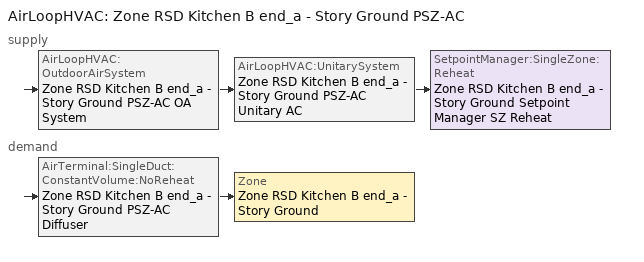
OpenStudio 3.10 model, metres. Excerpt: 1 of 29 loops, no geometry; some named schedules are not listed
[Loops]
AirLoopHVAC 'Zone RSD Kitchen B end_a - Story Ground PSZ-AC'
 supply: AirLoopHVAC:OutdoorAirSystem 'Zone RSD Kitchen B end_a - Story Ground PSZ-AC OA System' > AirLoopHVAC:UnitarySystem 'Zone RSD Kitchen B end_a - Story Ground PSZ-AC Unitary AC' > SetpointManager:SingleZone:Reheat 'Zone RSD Kitchen B end_a - Story Ground Setpoint Manager SZ Reheat'
 demand: AirTerminal:SingleDuct:ConstantVolume:NoReheat 'Zone RSD Kitchen B end_a - Story Ground PSZ-AC Diffuser' > Zone 'Zone RSD Kitchen B end_a - Story Ground'
[Sizing:Zone]
Zone RSD Kitchen B end_a - Story Ground: Zone Cooling Design Supply Air Temperature Input Method=SupplyAirTemperature; Zone Cooling Design Supply Air Temperature {C}=12.7778; Zone Cooling Design Supply Air Temperature Difference {deltaC}=11.11; Zone Heating Design Supply Air Temperature Input Method=SupplyAirTemperature; Zone Heating Design Supply Air Temperature {C}=50; Zone Heating Design Supply Air Temperature Difference {deltaC}=11.11; Zone Cooling Design Supply Air Humidity Ratio {kg-H2O/kg-air}=0.0085; Zone Heating Design Supply Air Humidity Ratio {kg-H2O/kg-air}=0.008; Cooling Design Air Flow Method=DesignDay; Heating Design Air Flow Method=DesignDay; Account for Dedicated Outdoor Air System=No; Dedicated Outdoor Air System Control Strategy=NeutralSupplyAir; Dedicated Outdoor Air Low Setpoint Temperature for Design {C}=autosize; Dedicated Outdoor Air High Setpoint Temperature for Design {C}=autosize; Zone Load Sizing Method=Sensible Load Only No Latent Load; Zone Latent Cooling Design Supply Air Humidity Ratio Input Method=HumidityRatioDifference; Zone Cooling Design Supply Air Humidity Ratio Difference {kgWater/kgDryAir}=0.005; Zone Latent Heating Design Supply Air Humidity Ratio Input Method=HumidityRatioDifference; Zone Humidification Design Supply Air Humidity Ratio Difference {kgWater/kgDryAir}=0.005; Sizing Option=Coincident
[Zone equipment]
Zone RSD Kitchen B end_a - Story Ground: Zone RSD Kitchen B end_a - Story Ground Exhaust Fan, Zone RSD Kitchen B end_a - Story Ground PSZ-AC Diffuser
[Fan:ZoneExhaust]
Zone RSD Kitchen B end_a - Story Ground Exhaust Fan: Availability Schedule=D_RSD_All_Fan_Yr; Fan Total Efficiency=0.563391; Pressure Rise {Pa}=124.544; Maximum Flow Rate {m3/s}=1.89246; Flow Fraction Schedule=D_RSD_All_Fan_Yr; System Availability Manager Coupling Mode=Decoupled
[AirLoopHVAC]
Zone RSD Kitchen B end_a - Story Ground PSZ-AC: Availability Schedule=Always On Discrete; Design Supply Air Flow Rate {m3/s}=3.16774; Design Return Air Flow Fraction of Supply Air Flow=1
[Sizing:System]
Zone RSD Kitchen B end_a - Story Ground PSZ-AC: Type of Load to Size On=Sensible; Design Outdoor Air Flow Rate {m3/s}=3.16774; Central Heating Maximum System Air Flow Ratio=1; Preheat Design Temperature {C}=7.22222; Preheat Design Humidity Ratio {kg-H2O/kg-Air}=0.008; Precool Design Temperature {C}=12.7778; Precool Design Humidity Ratio {kg-H2O/kg-Air}=0.008; Central Cooling Design Supply Air Temperature {C}=12.7778; Central Heating Design Supply Air Temperature {C}=50; Sizing Option=Coincident; 100% Outdoor Air in Cooling=No; 100% Outdoor Air in Heating=No; Central Cooling Design Supply Air Humidity Ratio {kg-H2O/kg-Air}=0.0085; Central Heating Design Supply Air Humidity Ratio {kg-H2O/kg-Air}=0.008; Cooling Design Air Flow Method=DesignDay; Heating Design Air Flow Method=DesignDay; System Outdoor Air Method=ZoneSum; Zone Maximum Outdoor Air Fraction=1; Cooling Supply Air Flow Rate Per Floor Area {m3/s-m2}=0.00996765; Cooling Fraction of Autosized Cooling Supply Air Flow Rate=1; Cooling Supply Air Flow Rate Per Unit Cooling Capacity {m3/s-W}=3.94755e-05; Heating Supply Air Flow Rate Per Floor Area {m3/s-m2}=0.00996765; Heating Fraction of Autosized Heating Supply Air Flow Rate=1; Heating Fraction of Autosized Cooling Supply Air Flow Rate=1; Heating Supply Air Flow Rate Per Unit Heating Capacity {m3/s-W}=3.15882e-05; Cooling Design Capacity Method=CoolingDesignCapacity; Cooling Design Capacity {W}=35134.62; Cooling Design Capacity Per Floor Area {W/m2}=234.7; Fraction of Autosized Cooling Design Capacity=1; Heating Design Capacity Method=HeatingDesignCapacity; Heating Design Capacity {W}=9075.4; Heating Design Capacity Per Floor Area {W/m2}=157; Fraction of Autosized Heating Design Capacity=1; Central Cooling Capacity Control Method=OnOff; Occupant Diversity=1
[SetpointManager:SingleZone:Reheat]
Zone RSD Kitchen B end_a - Story Ground Setpoint Manager SZ Reheat: Minimum Supply Air Temperature {C}=12.7778; Maximum Supply Air Temperature {C}=50; Control Zone=Zone RSD Kitchen B end_a - Story Ground; Setpoint Node or NodeList=Zone RSD Kitchen B end_a - Story Ground PSZ-AC Supply Outlet Node
[Coil:Heating:Gas]
Zone RSD Kitchen B end_a - Story Ground PSZ-AC Gas Htg Coil: Availability Schedule=Always On Discrete; Gas Burner Efficiency=0.8; Nominal Capacity {W}=118286; On Cycle Parasitic Electric Load {W}=0; Off Cycle Parasitic Gas Load {W}=0
[Coil:Heating:Electric]
Zone RSD Kitchen B end_a - Story Ground PSZ-AC No Heat: Availability Schedule=Always Off Discrete; Efficiency=1; Nominal Capacity {W}=0
[Coil:Cooling:DX:SingleSpeed]
Zone RSD Kitchen B end_a - Story Ground PSZ-AC 1spd DX AC Clg Coil 207kBtu/hr 9.7SEER 213kBtu/hr 13.0SEER: Availability Schedule=Always On Discrete; Rated Total Cooling Capacity {W}=52842.7; Rated Sensible Heat Ratio=0.800835; Rated COP {W/W}=3.91157; Rated Air Flow Rate {m3/s}=3.16774; Rated Evaporator Fan Power Per Volume Flow Rate 2017 {W/(m3/s)}=773.3; Rated Evaporator Fan Power Per Volume Flow Rate 2023 {W/(m3/s)}=934.4; Total Cooling Capacity Function of Temperature Curve=SpltAC1Sp_ClCap_fT; Total Cooling Capacity Function of Flow Fraction Curve=DXCOOL-NECB2011-REF-CAPFFLOW; Energy Input Ratio Function of Temperature Curve=SpltAC1Sp_EIR_fT; Energy Input Ratio Function of Flow Fraction Curve=DXCOOL-NECB2011-REF-COOLEIRFFLOW; Part Load Fraction Correlation Curve=DXCOOL-NECB2011-REF-COOLPLFFPLR; Minimum Outdoor Dry-Bulb Temperature for Compressor Operation {C}=-25; Nominal Time for Condensate Removal to Begin {s}=0; Ratio of Initial Moisture Evaporation Rate and Steady State Latent Capacity=0; Maximum Cycling Rate {cycles/hr}=0; Latent Capacity Time Constant {s}=0; Condenser Type=AirCooled; Evaporative Condenser Effectiveness=0.9; Evaporative Condenser Air Flow Rate {m3/s}=autosize; Evaporative Condenser Pump Rated Power Consumption {W}=autosize; Crankcase Heater Capacity {W}=0; Maximum Outdoor Dry-Bulb Temperature for Crankcase Heater Operation {C}=10; Basin Heater Capacity {W/K}=0; Basin Heater Setpoint Temperature {C}=2
[Fan:OnOff]
Zone RSD Kitchen B end_a - Story Ground PSZ-AC Fan: Availability Schedule=Always On Discrete; Fan Total Efficiency=0.58175; Pressure Rise {Pa}=622.722; Maximum Flow Rate {m3/s}=3.16774; Motor Efficiency=0.895; Motor In Airstream Fraction=1; Fan Power Ratio Function of Speed Ratio Curve=Fan On Off Power Curve 6; Fan Efficiency Ratio Function of Speed Ratio Curve=Fan On Off Efficiency Curve 6
[AirLoopHVAC:UnitarySystem]
Zone RSD Kitchen B end_a - Story Ground PSZ-AC Unitary AC: Control Type=Load; Controlling Zone or Thermostat Location=Zone RSD Kitchen B end_a - Story Ground; Dehumidification Control Type=None; Availability Schedule=Outage Availability Schedule; Supply Fan=Zone RSD Kitchen B end_a - Story Ground PSZ-AC Fan; Fan Placement=DrawThrough; Supply Air Fan Operating Mode Schedule=Always On Discrete; Heating Coil=Zone RSD Kitchen B end_a - Story Ground PSZ-AC Gas Htg Coil; DX Heating Coil Sizing Ratio=1; Cooling Coil=Zone RSD Kitchen B end_a - Story Ground PSZ-AC 1spd DX AC Clg Coil 207kBtu/hr 9.7SEER 213kBtu/hr 13.0SEER; Use DOAS DX Cooling Coil=No; DOAS DX Cooling Coil Leaving Minimum Air Temperature {C}=2; Latent Load Control=SensibleOnlyLoadControl; Supplemental Heating Coil=Zone RSD Kitchen B end_a - Story Ground PSZ-AC No Heat; Supply Air Flow Rate Method During Cooling Operation=SupplyAirFlowRate; Supply Air Flow Rate During Cooling Operation {m3/s}=3.16774; Supply Air Flow Rate Method During Heating Operation=SupplyAirFlowRate; Supply Air Flow Rate During Heating Operation {m3/s}=3.16764; Supply Air Flow Rate Method When No Cooling or Heating is Required=None; No Load Supply Air Flow Rate Control Set To Low Speed=Yes; Maximum Supply Air Temperature {C}=50; Maximum Outdoor Dry-Bulb Temperature for Supplemental Heater Operation {C}=21; Ancilliary On-Cycle Electric Power {W}=0; Ancilliary Off-Cycle Electric Power {W}=0
[Controller:OutdoorAir]
Zone RSD Kitchen B end_a - Story Ground PSZ-AC OA System Controller: Minimum Outdoor Air Flow Rate {m3/s}=0.151018; Maximum Outdoor Air Flow Rate {m3/s}=3.16774; Economizer Control Type=NoEconomizer; Economizer Control Action Type=ModulateFlow; Economizer Maximum Limit Dry-Bulb Temperature {C}=28; Economizer Maximum Limit Enthalpy {J/kg}=64000; Lockout Type=LockoutWithCompressor; Minimum Limit Type=FixedMinimum; Minimum Outdoor Air Schedule=Zone RSD Kitchen B end_a - Story Ground PSZ-AC_night_ventcycle_schedule; Controller Mechanical Ventilation=Controller Mechanical Ventilation 7; High Humidity Control=No; High Humidity Outdoor Air Flow Ratio=1; Control High Indoor Humidity Based on Outdoor Humidity Ratio=Yes; Heat Recovery Bypass Control Type=BypassWhenWithinEconomizerLimits; Economizer Operation Staging=InterlockedWithMechanicalCooling
[Controller:MechanicalVentilation]
Controller Mechanical Ventilation 7: Availability Schedule=Always On Discrete
[AirLoopHVAC:OutdoorAirSystem]
Zone RSD Kitchen B end_a - Story Ground PSZ-AC OA System: Controller=Zone RSD Kitchen B end_a - Story Ground PSZ-AC OA System Controller
[AirTerminal:SingleDuct:ConstantVolume:NoReheat]
Zone RSD Kitchen B end_a - Story Ground PSZ-AC Diffuser: Availability Schedule=Always On Discrete; Maximum Air Flow Rate {m3/s}=3.16764
[Schedule:Ruleset]
D_RSD_All_Fan_Yr: Default Day Schedule=D_RSD_All_Fan_Yr Default; Summer Design Day Schedule=D_RSD_All_Fan_Yr Summer Design Day; Winter Design Day Schedule=D_RSD_All_Fan_Yr Winter Design Day
[Schedule:Day]
D_RSD_All_Fan_Yr Default; autogen D_RSD_All_Fan_Yr 0_day_sch: Average, 9, 0, 0, 23, 0, 1, 24, 0, 0
D_RSD_All_Fan_Yr Winter Design Day; D_RSD_All_Fan_Yr Summer Design Day: No, 9, 0, 0, 23, 0, 1, 24, 0, 0
Schedule Day 41: 1, 0, 0, 2, 0, 0, 3, 0, 0, 4, 0, 0, 5, 0, 0, 6, 0, 0, 7, 0, 0, 8, 0, 0, 9, 0, 0, 10, 0, 1, 11, 0, 1, 12, 0, 1, 13, 0, 1, 14, 0, 1, 15, 0, 0, 16, 0, 0, 17, 0, 0, 18, 0, 0, 19, 0, 0, 20, 0, 0, 21, 0, 0, 22, 0, 0, 23, 0, 0, 24, 0, 0
Schedule Day 42: 1, 0, 0, 2, 0, 0, 3, 0, 0, 4, 0, 0, 5, 0, 0, 6, 0, 0, 7, 0, 0, 8, 0, 0, 9, 0, 0, 10, 0, 0, 11, 0, 0, 12, 0, 0, 13, 0, 0, 14, 0, 0, 15, 0, 1, 16, 0, 1, 17, 0, 1, 18, 0, 1, 19, 0, 1, 20, 0, 1, 21, 0, 1, 22, 0, 1, 23, 0, 1, 24, 0, 0
[Schedule:Rule] Schedule Ruleset=D_RSD_All_Fan_Yr; Apply Sunday=Yes; Apply Monday=Yes; Apply Tuesday=Yes; Apply Wednesday=Yes; Apply Thursday=Yes; Apply Friday=Yes; Apply Saturday=Yes
autogen D_RSD_All_Fan_Yr 0: Rule Order=2; Day Schedule=autogen D_RSD_All_Fan_Yr 0_day_sch; Date Specification Type=SpecificDates; Specific Month 1=1; Specific Day 1=2; Specific Month 2=1; Specific Day 2=3; Specific Month 3=1; Specific Day 3=9; Specific Month 4=1; Specific Day 4=10; Specific Month 5=1; Specific Day 5=16; Specific Month 6=1; Specific Day 6=17; Specific Month 7=1; Specific Day 7=23; Specific Month 8=1; Specific Day 8=24; Specific Month 9=1; Specific Day 9=30; Specific Month 10=1; Specific Day 10=31; Specific Month 11=2; Specific Day 11=6; Specific Month 12=2; Specific Day 12=7; Specific Month 13=2; Specific Day 13=13; Specific Month 14=2; Specific Day 14=14; Specific Month 15=2; Specific Day 15=20; Specific Month 16=2; Specific Day 16=21; Specific Month 17=2; Specific Day 17=27; Specific Month 18=2; Specific Day 18=28; Specific Month 19=3; Specific Day 19=6; Specific Month 20=3; Specific Day 20=7; Specific Month 21=3; Specific Day 21=13; Specific Month 22=3; Specific Day 22=14; Specific Month 23=3; Specific Day 23=20; Specific Month 24=3; Specific Day 24=21; Specific Month 25=3; Specific Day 25=27; Specific Month 26=3; Specific Day 26=28; Specific Month 27=4; Specific Day 27=3; Specific Month 28=4; Specific Day 28=4; Specific Month 29=4; Specific Day 29=10; Specific Month 30=4; Specific Day 30=11; Specific Month 31=4; Specific Day 31=17; Specific Month 32=4; Specific Day 32=18; Specific Month 33=4; Specific Day 33=24; Specific Month 34=4; Specific Day 34=25; Specific Month 35=5; Specific Day 35=1; Specific Month 36=5; Specific Day 36=2; Specific Month 37=5; Specific Day 37=8; Specific Month 38=5; Specific Day 38=9; Specific Month 39=5; Specific Day 39=15; Specific Month 40=5; Specific Day 40=16; Specific Month 41=5; Specific Day 41=22; Specific Month 42=5; Specific Day 42=23; Specific Month 43=5; Specific Day 43=29; Specific Month 44=5; Specific Day 44=30; Specific Month 45=6; Specific Day 45=5; Specific Month 46=6; Specific Day 46=6; Specific Month 47=6; Specific Day 47=12; Specific Month 48=6; Specific Day 48=13; Specific Month 49=6; Specific Day 49=19; Specific Month 50=6; Specific Day 50=20; Specific Month 51=6; Specific Day 51=26; Specific Month 52=6; Specific Day 52=27; Specific Month 53=7; Specific Day 53=3; Specific Month 54=7; Specific Day 54=4; Specific Month 55=7; Specific Day 55=10; Specific Month 56=7; Specific Day 56=11; Specific Month 57=7; Specific Day 57=17; Specific Month 58=7; Specific Day 58=18; Specific Month 59=7; Specific Day 59=24; Specific Month 60=7; Specific Day 60=25; Specific Month 61=7; Specific Day 61=31; Specific Month 62=8; Specific Day 62=1; Specific Month 63=8; Specific Day 63=7; Specific Month 64=8; Specific Day 64=8; Specific Month 65=8; Specific Day 65=14; Specific Month 66=8; Specific Day 66=15; Specific Month 67=8; Specific Day 67=21; Specific Month 68=8; Specific Day 68=22; Specific Month 69=8; Specific Day 69=28; Specific Month 70=8; Specific Day 70=29; Specific Month 71=9; Specific Day 71=4; Specific Month 72=9; Specific Day 72=5; Specific Month 73=9; Specific Day 73=11; Specific Month 74=9; Specific Day 74=12; Specific Month 75=9; Specific Day 75=18; Specific Month 76=9; Specific Day 76=19; Specific Month 77=9; Specific Day 77=25; Specific Month 78=9; Specific Day 78=26; Specific Month 79=10; Specific Day 79=2; Specific Month 80=10; Specific Day 80=3; Specific Month 81=10; Specific Day 81=9; Specific Month 82=10; Specific Day 82=10; Specific Month 83=10; Specific Day 83=16; Specific Month 84=10; Specific Day 84=17; Specific Month 85=10; Specific Day 85=23; Specific Month 86=10; Specific Day 86=24; Specific Month 87=10; Specific Day 87=30; Specific Month 88=10; Specific Day 88=31; Specific Month 89=11; Specific Day 89=6; Specific Month 90=11; Specific Day 90=7; Specific Month 91=11; Specific Day 91=13; Specific Month 92=11; Specific Day 92=14; Specific Month 93=11; Specific Day 93=20; Specific Month 94=11; Specific Day 94=21; Specific Month 95=11; Specific Day 95=27; Specific Month 96=11; Specific Day 96=28; Specific Month 97=12; Specific Day 97=4; Specific Month 98=12; Specific Day 98=5; Specific Month 99=12; Specific Day 99=11; Specific Month 100=12; Specific Day 100=12; Specific Month 101=12; Specific Day 101=18; Specific Month 102=12; Specific Day 102=19; Specific Month 103=12; Specific Day 103=25; Specific Month 104=12; Specific Day 104=26
D_RSD_All_Fan_Yr Outage Day 227: Rule Order=1; Day Schedule=Schedule Day 41; Date Specification Type=DateRange; Start Month=8; Start Day=15; End Month=8; End Day=15
D_RSD_All_Fan_Yr Outage Day 228: Rule Order=0; Day Schedule=Schedule Day 42; Date Specification Type=DateRange; Start Month=8; Start Day=16; End Month=8; End Day=16
[Schedule:Constant]
Name | Value
Always On Discrete; Zone RSD Kitchen B end_a - Story Ground PSZ-AC_night_ventcycle_schedule | 1
Always Off Discrete | 0
[Curve:Exponent]
Fan On Off Power Curve 6: Coefficient1 Constant=1; Coefficient2 Constant=0; Coefficient3 Constant=0; Minimum Value of x=0; Maximum Value of x=1
[Curve:Cubic] Maximum Value of x=1
Name | Coefficient1 Constant | Coefficient2 x | Coefficient3 x**2 | Coefficient4 x**3 | Minimum Value of x
Fan On Off Efficiency Curve 6 | 1 | 0 | 0 | 0 | 0
DXCOOL-NECB2011-REF-COOLPLFFPLR | 0.0277 | 4.9151 | -8.184 | 4.2702 | 0.7
[Curve:Biquadratic] Minimum Value of x=7.22222; Maximum Value of x=29.44444; Minimum Value of y=-23.333; Maximum Value of y=46.11111
Name | Coefficient1 Constant | Coefficient2 x | Coefficient3 x**2 | Coefficient4 y | Coefficient5 y**2 | Coefficient6 x*y
SpltAC1Sp_ClCap_fT | 0.67916 | 0.016938 | 0.00069336 | 0.0045576 | -8.42e-05 | -0.00047628
SpltAC1Sp_EIR_fT | 0.739046 | -0.00778968 | 0.000128304 | -0.00027 | 0.0006642 | -0.000648
[Curve:Quadratic] Coefficient1 Constant=1; Coefficient2 x=0; Coefficient3 x**2=0; Minimum Value of x=0; Maximum Value of x=1
DXCOOL-NECB2011-REF-CAPFFLOW; DXCOOL-NECB2011-REF-COOLEIRFFLOW
